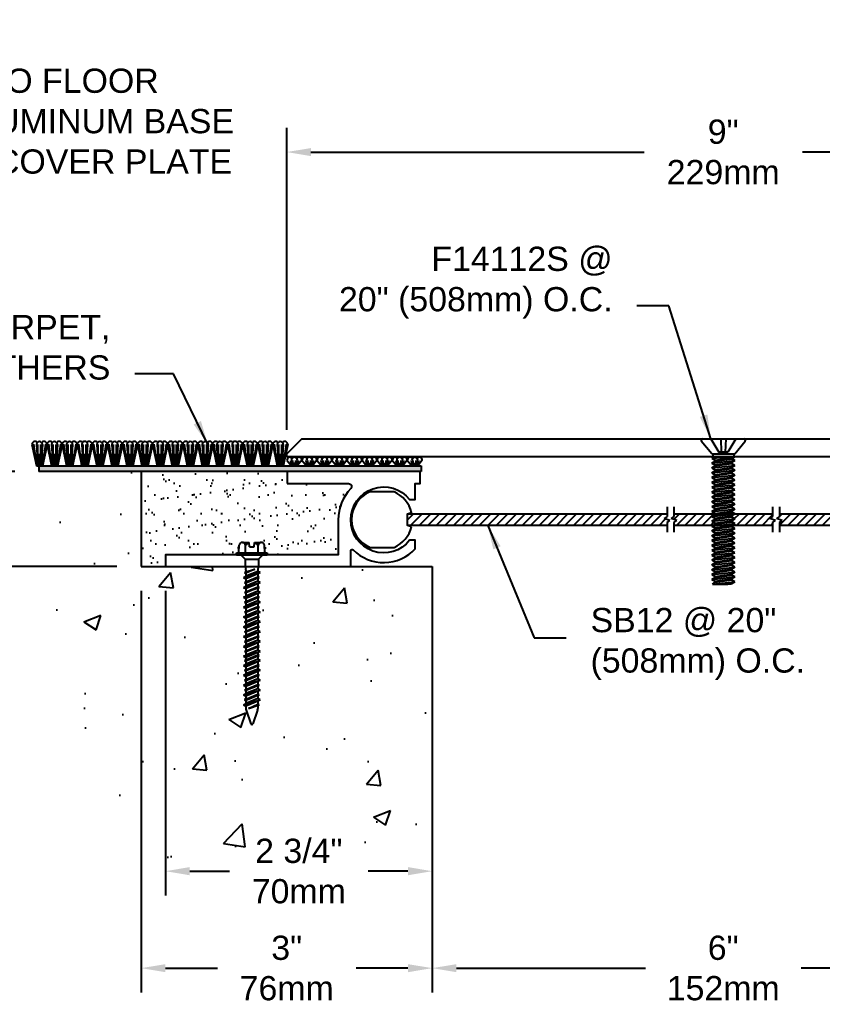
# Model space of a CAD drawing. Header units: inches. Extents: x -0.3 to 46.9, y 2.4 to 12.5.
# Drawn here: x 3.98 to 12.26, y 2.36 to 12.52 of the extents above; entities that cross this region are included whole.
import ezdxf

# ---------------------------------------------------------------- set-up
doc = ezdxf.new("R2010")
doc.units = ezdxf.units.IN
doc.header["$MEASUREMENT"] = 0
for name, color, linetype in [('Anchors', 4, 'Continuous'), ('Conditions', 1, 'Continuous'), ('Dimensions', 3, 'Continuous'), ('Metals', 7, 'Continuous'), ('Text', 2, 'Continuous')]:
    doc.layers.add(name, color=color, linetype=linetype)
doc.styles.add('Arial', font='arial.ttf')
doc.styles.get("Standard").update_dxf_attribs({"font": 'arial.ttf'})
doc.dimstyles.new('Arial', dxfattribs={"dimtxt": 0.25, "dimasz": 0.25, "dimexe": 0.25, "dimexo": 0.25, "dimgap": 0.25, "dimtad": 0, "dimtih": 1, "dimtoh": 1, "dimdec": 4, "dimzin": 0, "dimdsep": 46, "dimlunit": 4, "dimtxsty": 'Arial', "dimcen": 0.09, "dimadec": 0, "dimazin": 0, "dimtfac": 1, "dimtdec": 4, "dimtofl": 0, "dimtmove": 0, "dimatfit": 3, "dimfxl": 0, "dimfrac": 2, "dimtolj": 1, "dimtzin": 0, "dimarcsym": 0})

# ---------------------------------------------------------------- blocks, each defined once
blk = doc.blocks.new('*D5')
at = {"layer": 'Defpoints', "color": 0}
for p in [(8.235, 3.866), (14.235, 3.866), (14.235, 2.738)]:
    blk.add_point(p, dxfattribs=at)
at = {"layer": 'Dimensions', "color": 0, "lineweight": -2}
for p, q in [((8.235, 3.616), (8.235, 2.488)), ((14.235, 3.616), (14.235, 2.488)), ((8.485, 2.738), (10.433, 2.738)), ((13.985, 2.738), (12.037, 2.738))]:
    blk.add_line(p, q, dxfattribs=at)
at = {"layer": 'Dimensions', "color": 0}
for points in [[(8.485, 2.779), (8.485, 2.696), (8.235, 2.738)], [(13.985, 2.779), (13.985, 2.696), (14.235, 2.738)]]:
    blk.add_solid(points, dxfattribs=at)
at = {"layer": 'Dimensions', "color": 0, "insert": (11.235, 2.738), "char_height": 0.25, "attachment_point": 5, "style": 'Arial'}
blk.add_mtext('\\A1;6"\\P152mm', dxfattribs=at)
blk = doc.blocks.new('Bc55')
blk.add_lwpolyline([(1.38, 0.855), (2.013, 0.855, -0.659567), (2.035, 0.804, 0.192706), (1.905, 0.48), (1.905, 0.12), (0.125, 0.12), (0.125, 0), (2.035, 0), (2.035, 0.162, -0.671875), (2.061, 0.172, 0.430668), (2.7, 0.183), (2.7, 0.27), (2.642, 0.27, -2.892356), (2.642, 0.69), (2.7, 0.69), (2.7, 0.855), (2.75, 0.855), (2.75, 0.98), (1.38, 0.98)], format="xyb", close=True)
blk = doc.blocks.new('*D6')
at = {"layer": 'Defpoints', "color": 0}
for p in [(4.181, 7.861), (3.571, 6.881), (5.235, 6.881)]:
    blk.add_point(p, dxfattribs=at)
at = {"layer": 'Dimensions', "color": 0, "lineweight": -2}
for p, q in [((3.571, 8.111), (3.571, 8.361)), ((3.931, 7.861), (3.321, 7.861)), ((4.985, 6.881), (3.321, 6.881)), ((3.571, 6.631), (3.571, 6.381)), ((3.571, 6.381), (3.321, 6.381))]:
    blk.add_line(p, q, dxfattribs=at)
at = {"layer": 'Dimensions', "color": 0}
for points in [[(3.529, 8.111), (3.612, 8.111), (3.571, 7.861)], [(3.529, 6.631), (3.612, 6.631), (3.571, 6.881)]]:
    blk.add_solid(points, dxfattribs=at)
at = {"layer": 'Dimensions', "color": 0, "insert": (2.602, 6.381), "char_height": 0.25, "attachment_point": 5, "style": 'Arial'}
blk.add_mtext('\\A1;1"\\P25mm', dxfattribs=at)
blk = doc.blocks.new('*D7')
at = {"layer": 'Defpoints', "color": 0}
for p in [(5.485, 6.881), (8.235, 5.374), (5.485, 3.738)]:
    blk.add_point(p, dxfattribs=at)
at = {"layer": 'Dimensions', "color": 0, "lineweight": -2}
for p, q in [((5.485, 6.631), (5.485, 3.488)), ((8.235, 5.124), (8.235, 3.488)), ((5.735, 3.738), (6.145, 3.738)), ((7.985, 3.738), (7.576, 3.738))]:
    blk.add_line(p, q, dxfattribs=at)
at = {"layer": 'Dimensions', "color": 0}
for points in [[(5.735, 3.78), (5.735, 3.696), (5.485, 3.738)], [(7.985, 3.78), (7.985, 3.696), (8.235, 3.738)]]:
    blk.add_solid(points, dxfattribs=at)
at = {"layer": 'Dimensions', "color": 0, "insert": (6.86, 3.738), "char_height": 0.25, "attachment_point": 5, "style": 'Arial'}
blk.add_mtext('\\A1;2 3/4"\\P70mm', dxfattribs=at)
blk = doc.blocks.new('*D8')
at = {"layer": 'Defpoints', "color": 0}
for p in [(5.235, 6.881), (8.235, 3.866), (5.235, 2.738)]:
    blk.add_point(p, dxfattribs=at)
at = {"layer": 'Dimensions', "color": 0, "lineweight": -2}
for p, q in [((5.235, 6.631), (5.235, 2.488)), ((8.235, 3.616), (8.235, 2.488)), ((5.485, 2.738), (6.02, 2.738)), ((7.985, 2.738), (7.451, 2.738))]:
    blk.add_line(p, q, dxfattribs=at)
at = {"layer": 'Dimensions', "color": 0}
for points in [[(5.485, 2.779), (5.485, 2.696), (5.235, 2.738)], [(7.985, 2.779), (7.985, 2.696), (8.235, 2.738)]]:
    blk.add_solid(points, dxfattribs=at)
at = {"layer": 'Dimensions', "color": 0, "insert": (6.735, 2.738), "char_height": 0.25, "attachment_point": 5, "style": 'Arial'}
blk.add_mtext('\\A1;3"\\P76mm', dxfattribs=at)
blk = doc.blocks.new('TH316134')
for p, q in [((-0.097, 0.128), (-0.027, 0.128)), ((-0.023, 0.082), (-0.027, 0.128)), ((0.023, 0.082), (0.027, 0.128)), ((0.027, 0.128), (0.097, 0.128)), ((-0.157, 0), (-0.157, 0.019)), ((-0.157, 0.019), (0.157, 0.019)), ((-0.157, 0), (0.157, 0)), ((-0.135, 0.029), (-0.129, 0.1)), ((-0.115, 0), (-0.07, -0.045)), ((-0.065, 0.019), (-0.065, 0.1)), ((-0.023, 0.082), (0.023, 0.082)), ((0.064, 0.019), (0.064, 0.1)), ((0.115, 0), (0.07, -0.045)), ((0.135, 0.029), (0.129, 0.1)), ((0.157, 0.019), (0.157, 0)), ((-0.07, -0.045), (-0.07, -0.112)), ((-0.07, -0.045), (0.07, -0.045)), ((0.07, -0.045), (0.07, -0.112)), ((-0.086, -0.234), (0.086, -0.184)), ((-0.074, -0.184), (0.032, -0.147)), ((-0.074, -0.184), (-0.062, -0.177)), ((-0.074, -0.184), (-0.062, -0.19)), ((-0.069, -0.122), (-0.063, -0.148)), ((-0.062, -0.177), (0.032, -0.147)), ((0.032, -0.147), (-0.062, -0.19)), ((-0.062, -0.157), (-0.062, -0.177)), ((0.062, -0.171), (-0.062, -0.221)), ((-0.062, -0.19), (-0.062, -0.221)), ((0.062, -0.197), (-0.062, -0.247)), ((0.062, -0.157), (0.062, -0.171)), ((0.086, -0.184), (0.062, -0.171)), ((0.086, -0.184), (0.062, -0.197)), ((0.062, -0.197), (0.062, -0.228)), ((0.069, -0.122), (0.063, -0.148)), ((-0.086, -0.234), (-0.062, -0.221)), ((-0.086, -0.234), (-0.062, -0.247)), ((-0.086, -0.336), (0.086, -0.285)), ((-0.074, -0.285), (0.074, -0.234)), ((-0.074, -0.285), (-0.062, -0.279)), ((-0.074, -0.285), (-0.062, -0.291)), ((-0.062, -0.279), (0.062, -0.228)), ((0.062, -0.241), (-0.062, -0.291)), ((-0.062, -0.247), (-0.062, -0.279)), ((0.062, -0.272), (-0.062, -0.323)), ((-0.062, -0.291), (-0.062, -0.323)), ((0.062, -0.298), (-0.062, -0.349)), ((0.074, -0.234), (0.062, -0.228)), ((0.074, -0.234), (0.062, -0.241)), ((0.062, -0.241), (0.062, -0.272)), ((0.086, -0.285), (0.062, -0.272)), ((0.086, -0.285), (0.062, -0.298)), ((0.062, -0.298), (0.062, -0.33)), ((-0.086, -0.336), (-0.062, -0.323)), ((-0.086, -0.336), (-0.062, -0.349)), ((-0.086, -0.437), (0.086, -0.387)), ((-0.074, -0.387), (0.074, -0.336)), ((-0.074, -0.387), (-0.062, -0.381)), ((-0.074, -0.387), (-0.062, -0.393)), ((-0.062, -0.381), (0.062, -0.33)), ((0.062, -0.342), (-0.062, -0.393)), ((-0.062, -0.349), (-0.062, -0.381)), ((0.062, -0.374), (-0.062, -0.425)), ((-0.062, -0.393), (-0.062, -0.425)), ((0.062, -0.4), (-0.062, -0.45)), ((0.074, -0.336), (0.062, -0.33)), ((0.074, -0.336), (0.062, -0.342)), ((0.062, -0.342), (0.062, -0.374)), ((0.086, -0.387), (0.062, -0.374)), ((0.086, -0.387), (0.062, -0.4)), ((0.062, -0.4), (0.062, -0.431)), ((-0.086, -0.437), (-0.062, -0.425)), ((-0.086, -0.437), (-0.062, -0.45)), ((-0.086, -0.539), (0.086, -0.488)), ((-0.074, -0.488), (0.074, -0.437)), ((-0.074, -0.488), (-0.062, -0.482)), ((-0.074, -0.488), (-0.062, -0.494)), ((-0.062, -0.482), (0.062, -0.431)), ((0.062, -0.444), (-0.062, -0.494)), ((-0.062, -0.45), (-0.062, -0.482)), ((0.062, -0.475), (-0.062, -0.526)), ((-0.062, -0.494), (-0.062, -0.526)), ((0.062, -0.501), (-0.062, -0.552)), ((0.074, -0.437), (0.062, -0.431)), ((0.074, -0.437), (0.062, -0.444)), ((0.062, -0.444), (0.062, -0.475)), ((0.086, -0.488), (0.062, -0.475)), ((0.086, -0.488), (0.062, -0.501)), ((0.062, -0.501), (0.062, -0.533)), ((-0.086, -0.539), (-0.062, -0.526)), ((-0.086, -0.539), (-0.062, -0.552)), ((-0.086, -0.641), (0.086, -0.59)), ((-0.074, -0.59), (0.074, -0.539)), ((-0.074, -0.59), (-0.062, -0.584)), ((-0.074, -0.59), (-0.062, -0.596)), ((-0.062, -0.584), (0.062, -0.533)), ((0.062, -0.545), (-0.062, -0.596)), ((-0.062, -0.552), (-0.062, -0.584)), ((0.062, -0.577), (-0.062, -0.628)), ((-0.062, -0.596), (-0.062, -0.628)), ((0.062, -0.603), (-0.062, -0.654)), ((0.074, -0.539), (0.062, -0.533)), ((0.074, -0.539), (0.062, -0.545)), ((0.062, -0.545), (0.062, -0.577)), ((0.086, -0.59), (0.062, -0.577)), ((0.086, -0.59), (0.062, -0.603)), ((0.062, -0.603), (0.062, -0.634)), ((-0.086, -0.641), (-0.062, -0.628)), ((-0.086, -0.641), (-0.062, -0.654)), ((-0.086, -0.742), (0.086, -0.691)), ((-0.074, -0.691), (0.074, -0.641)), ((-0.074, -0.691), (-0.062, -0.685)), ((-0.074, -0.691), (-0.062, -0.698)), ((-0.062, -0.685), (0.062, -0.634)), ((0.062, -0.647), (-0.062, -0.698)), ((-0.062, -0.654), (-0.062, -0.685)), ((0.062, -0.678), (-0.062, -0.729)), ((-0.062, -0.698), (-0.062, -0.729)), ((0.062, -0.704), (-0.062, -0.755)), ((0.074, -0.641), (0.062, -0.634)), ((0.074, -0.641), (0.062, -0.647)), ((0.062, -0.647), (0.062, -0.678)), ((0.086, -0.691), (0.062, -0.678)), ((0.086, -0.691), (0.062, -0.704)), ((0.062, -0.704), (0.062, -0.736)), ((-0.086, -0.742), (-0.062, -0.729)), ((-0.086, -0.742), (-0.062, -0.755)), ((-0.086, -0.844), (0.086, -0.793)), ((-0.074, -0.793), (0.074, -0.742)), ((-0.074, -0.793), (-0.062, -0.787)), ((-0.074, -0.793), (-0.062, -0.799)), ((-0.062, -0.787), (0.062, -0.736)), ((0.062, -0.748), (-0.062, -0.799)), ((-0.062, -0.755), (-0.062, -0.787)), ((0.062, -0.78), (-0.062, -0.831)), ((-0.062, -0.799), (-0.062, -0.831)), ((0.062, -0.806), (-0.062, -0.857)), ((0.074, -0.742), (0.062, -0.736)), ((0.074, -0.742), (0.062, -0.748)), ((0.062, -0.748), (0.062, -0.78)), ((0.086, -0.793), (0.062, -0.78)), ((0.086, -0.793), (0.062, -0.806)), ((0.062, -0.806), (0.062, -0.838)), ((-0.086, -0.844), (-0.062, -0.831)), ((-0.086, -0.844), (-0.062, -0.857)), ((-0.086, -0.945), (0.086, -0.895)), ((-0.074, -0.895), (0.074, -0.844)), ((-0.074, -0.895), (-0.062, -0.888)), ((-0.074, -0.895), (-0.062, -0.901)), ((-0.062, -0.888), (0.062, -0.838)), ((0.062, -0.85), (-0.062, -0.901)), ((-0.062, -0.857), (-0.062, -0.888)), ((0.062, -0.882), (-0.062, -0.932)), ((-0.062, -0.901), (-0.062, -0.932)), ((0.062, -0.907), (-0.062, -0.958)), ((0.074, -0.844), (0.062, -0.838)), ((0.074, -0.844), (0.062, -0.85)), ((0.062, -0.85), (0.062, -0.882)), ((0.086, -0.895), (0.062, -0.882)), ((0.086, -0.895), (0.062, -0.907)), ((0.062, -0.907), (0.062, -0.939)), ((-0.086, -0.945), (-0.062, -0.932)), ((-0.086, -0.945), (-0.062, -0.958)), ((-0.086, -1.047), (0.086, -0.996)), ((-0.074, -0.996), (0.074, -0.945)), ((-0.074, -0.996), (-0.062, -0.99)), ((-0.074, -0.996), (-0.062, -1.002)), ((-0.062, -0.99), (0.062, -0.939)), ((0.062, -0.951), (-0.062, -1.002)), ((-0.062, -0.958), (-0.062, -0.99)), ((0.062, -0.983), (-0.062, -1.034)), ((-0.062, -1.002), (-0.062, -1.034)), ((0.062, -1.009), (-0.062, -1.06)), ((0.074, -0.945), (0.062, -0.939)), ((0.074, -0.945), (0.062, -0.951)), ((0.062, -0.951), (0.062, -0.983)), ((0.086, -0.996), (0.062, -0.983)), ((0.086, -0.996), (0.062, -1.009)), ((0.062, -1.001), (0.062, -1.033)), ((-0.086, -1.047), (-0.062, -1.034)), ((-0.086, -1.047), (-0.062, -1.06)), ((-0.086, -1.141), (0.086, -1.09)), ((-0.074, -1.09), (0.074, -1.039)), ((-0.074, -1.09), (-0.062, -1.084)), ((-0.074, -1.09), (-0.062, -1.096)), ((-0.062, -1.084), (0.062, -1.033)), ((0.062, -1.045), (-0.062, -1.096)), ((-0.062, -1.052), (-0.062, -1.084)), ((0.062, -1.077), (-0.062, -1.128)), ((-0.062, -1.096), (-0.062, -1.128)), ((0.062, -1.103), (-0.062, -1.154)), ((0.074, -1.039), (0.062, -1.033)), ((0.074, -1.039), (0.062, -1.045)), ((0.062, -1.045), (0.062, -1.077)), ((0.086, -1.09), (0.062, -1.077)), ((0.086, -1.09), (0.062, -1.103)), ((0.062, -1.103), (0.062, -1.134)), ((-0.086, -1.141), (-0.062, -1.128)), ((-0.086, -1.141), (-0.062, -1.154)), ((-0.086, -1.242), (0.086, -1.191)), ((-0.074, -1.191), (0.074, -1.141)), ((-0.074, -1.191), (-0.062, -1.185)), ((-0.074, -1.191), (-0.062, -1.198)), ((-0.062, -1.185), (0.062, -1.134)), ((0.062, -1.147), (-0.062, -1.198)), ((-0.062, -1.154), (-0.062, -1.185)), ((0.062, -1.178), (-0.062, -1.229)), ((-0.062, -1.198), (-0.062, -1.229)), ((0.062, -1.204), (-0.062, -1.255)), ((0.074, -1.141), (0.062, -1.134)), ((0.074, -1.141), (0.062, -1.147)), ((0.062, -1.147), (0.062, -1.178)), ((0.086, -1.191), (0.062, -1.178)), ((0.086, -1.191), (0.062, -1.204)), ((0.062, -1.204), (0.062, -1.236)), ((-0.086, -1.242), (-0.062, -1.229)), ((-0.086, -1.242), (-0.062, -1.255)), ((-0.086, -1.344), (0.086, -1.293)), ((-0.074, -1.293), (0.074, -1.242)), ((-0.074, -1.293), (-0.062, -1.287)), ((-0.074, -1.293), (-0.062, -1.299)), ((-0.062, -1.287), (0.062, -1.236)), ((0.062, -1.248), (-0.062, -1.299)), ((-0.062, -1.255), (-0.062, -1.287)), ((0.062, -1.28), (-0.062, -1.331)), ((-0.062, -1.299), (-0.062, -1.331)), ((0.062, -1.306), (-0.062, -1.357)), ((0.074, -1.242), (0.062, -1.236)), ((0.074, -1.242), (0.062, -1.248)), ((0.062, -1.248), (0.062, -1.28)), ((0.086, -1.293), (0.062, -1.28)), ((0.086, -1.293), (0.062, -1.306)), ((0.062, -1.306), (0.062, -1.338)), ((-0.086, -1.344), (-0.062, -1.331)), ((-0.086, -1.344), (-0.062, -1.357)), ((-0.086, -1.445), (0.086, -1.395)), ((-0.074, -1.395), (0.074, -1.344)), ((-0.074, -1.395), (-0.062, -1.388)), ((-0.074, -1.395), (-0.062, -1.401)), ((-0.062, -1.388), (0.062, -1.338)), ((0.062, -1.35), (-0.062, -1.401)), ((-0.062, -1.357), (-0.062, -1.388)), ((0.062, -1.382), (-0.062, -1.432)), ((-0.062, -1.401), (-0.062, -1.432)), ((0.062, -1.407), (-0.062, -1.458)), ((0.074, -1.344), (0.062, -1.338)), ((0.074, -1.344), (0.062, -1.35)), ((0.062, -1.35), (0.062, -1.382)), ((0.086, -1.395), (0.062, -1.382)), ((0.086, -1.395), (0.062, -1.407)), ((0.062, -1.407), (0.062, -1.439)), ((-0.086, -1.445), (-0.062, -1.432)), ((-0.086, -1.445), (-0.062, -1.458)), ((-0.086, -1.547), (0.086, -1.496)), ((-0.074, -1.496), (0.074, -1.445)), ((-0.074, -1.496), (-0.062, -1.49)), ((-0.074, -1.496), (-0.062, -1.502)), ((-0.062, -1.49), (0.062, -1.439)), ((0.062, -1.451), (-0.062, -1.502)), ((-0.062, -1.458), (-0.062, -1.49)), ((0.062, -1.483), (-0.062, -1.534)), ((-0.062, -1.502), (-0.062, -1.534)), ((0.062, -1.509), (-0.062, -1.56)), ((0.074, -1.445), (0.062, -1.439)), ((0.074, -1.445), (0.062, -1.451)), ((0.062, -1.451), (0.062, -1.483)), ((0.086, -1.496), (0.062, -1.483)), ((0.086, -1.496), (0.062, -1.509)), ((0.062, -1.509), (0.062, -1.541)), ((-0.086, -1.547), (-0.062, -1.534)), ((-0.086, -1.547), (-0.062, -1.56)), ((-0.062, -1.56), (-0.062, -1.586)), ((-0.06, -1.601), (-0.01, -1.744)), ((-0.034, -1.584), (0.062, -1.541)), ((-0.034, -1.584), (0.074, -1.547)), ((0.062, -1.553), (-0.034, -1.584)), ((0.06, -1.601), (0.01, -1.744)), ((0.074, -1.547), (0.062, -1.541)), ((0.074, -1.547), (0.062, -1.553)), ((0.062, -1.553), (0.062, -1.586))]:
    blk.add_line(p, q)
for centre, radius, start, end in [((-0.097, 0.095), 0.0327, 9.285, 170.715), ((0, 0.038), 0.0896, 107.4215, 136.0407), ((0, 0.038), 0.0896, 43.9593, 72.5785), ((0.097, 0.095), 0.0327, 9.285, 170.715), ((-0.146, 0.03), 0.0112, 270, 355), ((0.146, 0.03), 0.0112, 185, 270), ((-0.023, -0.112), 0.0465, 180, 191.9357), ((-0.109, -0.157), 0.0465, 0, 11.9357), ((0.109, -0.157), 0.0465, 168.0643, 180), ((0.023, -0.112), 0.0465, 348.0643, 0), ((-0.016, -1.586), 0.0465, 180, 199.3058), ((0.016, -1.586), 0.0465, 340.6942, 0), ((0, -1.739), 0.0106, 204.1001, 335.8999)]:
    blk.add_arc(centre, radius, start, end)
blk = doc.blocks.new('F14112S')
for p, q in [((-0.214, 0), (0.214, 0)), ((-0.128, 0), (-0.047, -0.137)), ((-0.025, 0), (-0.02, -0.137)), ((0.025, 0), (0.02, -0.137)), ((0.128, 0), (0.048, -0.137)), ((-0.119, -0.155), (-0.226, -0.024)), ((0.119, -0.155), (0.226, -0.024)), ((-0.119, -0.155), (0.119, -0.155)), ((-0.119, -0.2), (-0.108, -0.195)), ((-0.119, -0.2), (-0.068, -0.195)), ((-0.119, -0.2), (-0.085, -0.22)), ((-0.108, -0.155), (-0.108, -0.195)), ((0.108, -0.195), (-0.108, -0.195)), ((-0.085, -0.22), (0.085, -0.195)), ((0.048, -0.137), (-0.047, -0.137)), ((0.108, -0.195), (0.085, -0.205)), ((0.108, -0.155), (0.108, -0.195)), ((-0.119, -0.25), (0.119, -0.225)), ((-0.119, -0.25), (-0.085, -0.23)), ((-0.119, -0.25), (-0.085, -0.27)), ((-0.119, -0.3), (0.119, -0.275)), ((-0.119, -0.3), (-0.085, -0.28)), ((-0.119, -0.3), (-0.085, -0.32)), ((-0.085, -0.23), (0.085, -0.205)), ((-0.085, -0.22), (-0.085, -0.23)), ((-0.085, -0.27), (0.085, -0.245)), ((-0.085, -0.28), (0.085, -0.255)), ((-0.085, -0.27), (-0.085, -0.28)), ((-0.085, -0.32), (0.085, -0.295)), ((0.119, -0.225), (0.085, -0.205)), ((0.119, -0.225), (0.085, -0.245)), ((0.085, -0.245), (0.085, -0.255)), ((0.119, -0.275), (0.085, -0.255)), ((0.119, -0.275), (0.085, -0.295)), ((0.085, -0.295), (0.085, -0.305)), ((-0.119, -0.35), (0.119, -0.325)), ((-0.119, -0.35), (-0.085, -0.33)), ((-0.119, -0.35), (-0.085, -0.37)), ((-0.119, -0.4), (0.119, -0.375)), ((-0.119, -0.4), (-0.085, -0.38)), ((-0.119, -0.4), (-0.085, -0.42)), ((-0.085, -0.33), (0.085, -0.305)), ((-0.085, -0.32), (-0.085, -0.33)), ((-0.085, -0.37), (0.085, -0.345)), ((-0.085, -0.38), (0.085, -0.355)), ((-0.085, -0.37), (-0.085, -0.38)), ((-0.085, -0.42), (0.085, -0.395)), ((-0.085, -0.43), (0.085, -0.405)), ((0.119, -0.325), (0.085, -0.305)), ((0.119, -0.325), (0.085, -0.345)), ((0.085, -0.345), (0.085, -0.355)), ((0.119, -0.375), (0.085, -0.355)), ((0.119, -0.375), (0.085, -0.395)), ((0.085, -0.395), (0.085, -0.405)), ((0.119, -0.425), (0.085, -0.405)), ((-0.119, -0.45), (0.119, -0.425)), ((-0.119, -0.45), (-0.085, -0.43)), ((-0.119, -0.45), (-0.085, -0.47)), ((-0.119, -0.5), (0.119, -0.475)), ((-0.119, -0.5), (-0.085, -0.48)), ((-0.119, -0.5), (-0.085, -0.52)), ((-0.085, -0.42), (-0.085, -0.43)), ((-0.085, -0.47), (0.085, -0.445)), ((-0.085, -0.48), (0.085, -0.455)), ((-0.085, -0.47), (-0.085, -0.48)), ((-0.085, -0.52), (0.085, -0.495)), ((-0.085, -0.53), (0.085, -0.505)), ((0.119, -0.425), (0.085, -0.445)), ((0.085, -0.445), (0.085, -0.455)), ((0.119, -0.475), (0.085, -0.455)), ((0.119, -0.475), (0.085, -0.495)), ((0.085, -0.495), (0.085, -0.505)), ((0.119, -0.525), (0.085, -0.505)), ((-0.119, -0.55), (0.119, -0.525)), ((-0.119, -0.55), (-0.085, -0.53)), ((-0.119, -0.55), (-0.085, -0.57)), ((-0.119, -0.6), (0.119, -0.575)), ((-0.119, -0.6), (-0.085, -0.58)), ((-0.119, -0.6), (-0.085, -0.62)), ((-0.085, -0.52), (-0.085, -0.53)), ((-0.085, -0.57), (0.085, -0.545)), ((-0.085, -0.58), (0.085, -0.555)), ((-0.085, -0.57), (-0.085, -0.58)), ((-0.085, -0.62), (0.085, -0.595)), ((-0.085, -0.63), (0.085, -0.605)), ((0.119, -0.525), (0.085, -0.545)), ((0.085, -0.545), (0.085, -0.555)), ((0.119, -0.575), (0.085, -0.555)), ((0.119, -0.575), (0.085, -0.595)), ((0.085, -0.595), (0.085, -0.605)), ((0.119, -0.625), (0.085, -0.605)), ((-0.119, -0.65), (0.119, -0.625)), ((-0.119, -0.65), (-0.085, -0.63)), ((-0.119, -0.65), (-0.085, -0.67)), ((-0.119, -0.7), (0.119, -0.675)), ((-0.119, -0.7), (-0.085, -0.68)), ((-0.119, -0.7), (-0.085, -0.72)), ((-0.085, -0.62), (-0.085, -0.63)), ((-0.085, -0.67), (0.085, -0.645)), ((-0.085, -0.68), (0.085, -0.655)), ((-0.085, -0.67), (-0.085, -0.68)), ((-0.085, -0.72), (0.085, -0.695)), ((-0.085, -0.73), (0.085, -0.705)), ((0.119, -0.625), (0.085, -0.645)), ((0.085, -0.645), (0.085, -0.655)), ((0.119, -0.675), (0.085, -0.655)), ((0.119, -0.675), (0.085, -0.695)), ((0.085, -0.695), (0.085, -0.705)), ((0.119, -0.725), (0.085, -0.705)), ((-0.119, -0.75), (0.119, -0.725)), ((-0.119, -0.75), (-0.085, -0.73)), ((-0.119, -0.75), (-0.085, -0.77)), ((-0.119, -0.8), (0.119, -0.775)), ((-0.119, -0.8), (-0.085, -0.78)), ((-0.119, -0.8), (-0.085, -0.82)), ((-0.085, -0.72), (-0.085, -0.73)), ((-0.085, -0.77), (0.085, -0.745)), ((-0.085, -0.78), (0.085, -0.755)), ((-0.085, -0.77), (-0.085, -0.78)), ((-0.085, -0.82), (0.085, -0.795)), ((-0.085, -0.83), (0.085, -0.805)), ((0.119, -0.725), (0.085, -0.745)), ((0.085, -0.745), (0.085, -0.755)), ((0.119, -0.775), (0.085, -0.755)), ((0.119, -0.775), (0.085, -0.795)), ((0.085, -0.795), (0.085, -0.805)), ((0.119, -0.825), (0.085, -0.805)), ((-0.119, -0.85), (0.119, -0.825)), ((-0.119, -0.85), (-0.085, -0.83)), ((-0.119, -0.85), (-0.085, -0.87)), ((-0.119, -0.9), (0.119, -0.875)), ((-0.119, -0.9), (-0.085, -0.88)), ((-0.119, -0.9), (-0.085, -0.92)), ((-0.085, -0.82), (-0.085, -0.83)), ((-0.085, -0.87), (0.085, -0.845)), ((-0.085, -0.88), (0.085, -0.855)), ((-0.085, -0.87), (-0.085, -0.88)), ((-0.085, -0.92), (0.085, -0.895)), ((-0.085, -0.93), (0.085, -0.905)), ((0.119, -0.825), (0.085, -0.845)), ((0.085, -0.845), (0.085, -0.855)), ((0.119, -0.875), (0.085, -0.855)), ((0.119, -0.875), (0.085, -0.895)), ((0.085, -0.895), (0.085, -0.905)), ((0.119, -0.925), (0.085, -0.905)), ((-0.119, -0.95), (0.119, -0.925)), ((-0.119, -0.95), (-0.085, -0.93)), ((-0.119, -0.95), (-0.085, -0.97)), ((-0.119, -1), (0.119, -0.975)), ((-0.119, -1), (-0.085, -0.98)), ((-0.119, -1), (-0.085, -1.02)), ((-0.085, -0.92), (-0.085, -0.93)), ((-0.085, -0.97), (0.085, -0.945)), ((-0.085, -0.98), (0.085, -0.955)), ((-0.085, -0.97), (-0.085, -0.98)), ((-0.085, -1.02), (0.085, -0.995)), ((-0.085, -1.03), (0.085, -1.005)), ((0.119, -0.925), (0.085, -0.945)), ((0.085, -0.945), (0.085, -0.955)), ((0.119, -0.975), (0.085, -0.955)), ((0.119, -0.975), (0.085, -0.995)), ((0.085, -0.995), (0.085, -1.005)), ((0.119, -1.025), (0.085, -1.005)), ((-0.119, -1.05), (0.119, -1.025)), ((-0.119, -1.05), (-0.085, -1.03)), ((-0.119, -1.05), (-0.085, -1.07)), ((-0.119, -1.1), (0.119, -1.075)), ((-0.119, -1.1), (-0.085, -1.08)), ((-0.119, -1.1), (-0.085, -1.12)), ((-0.085, -1.02), (-0.085, -1.03)), ((-0.085, -1.07), (0.085, -1.045)), ((-0.085, -1.08), (0.085, -1.055)), ((-0.085, -1.07), (-0.085, -1.08)), ((-0.085, -1.12), (0.085, -1.095)), ((-0.085, -1.13), (0.085, -1.105)), ((0.119, -1.025), (0.085, -1.045)), ((0.085, -1.045), (0.085, -1.055)), ((0.119, -1.075), (0.085, -1.055)), ((0.119, -1.075), (0.085, -1.095)), ((0.085, -1.095), (0.085, -1.105)), ((0.119, -1.125), (0.085, -1.105)), ((-0.119, -1.15), (0.119, -1.125)), ((-0.119, -1.15), (-0.085, -1.13)), ((-0.119, -1.15), (-0.085, -1.17)), ((-0.119, -1.2), (0.119, -1.175)), ((-0.119, -1.2), (-0.085, -1.18)), ((-0.119, -1.2), (-0.085, -1.22)), ((-0.085, -1.12), (-0.085, -1.13)), ((-0.085, -1.17), (0.085, -1.145)), ((-0.085, -1.18), (0.085, -1.155)), ((-0.085, -1.17), (-0.085, -1.18)), ((-0.085, -1.22), (0.085, -1.195)), ((-0.085, -1.23), (0.085, -1.205)), ((0.119, -1.125), (0.085, -1.145)), ((0.085, -1.145), (0.085, -1.155)), ((0.119, -1.175), (0.085, -1.155)), ((0.119, -1.175), (0.085, -1.195)), ((0.085, -1.195), (0.085, -1.205)), ((0.119, -1.225), (0.085, -1.205)), ((-0.119, -1.25), (0.119, -1.225)), ((-0.119, -1.25), (-0.085, -1.23)), ((-0.119, -1.25), (-0.085, -1.27)), ((-0.119, -1.3), (0.119, -1.275)), ((-0.119, -1.3), (-0.085, -1.28)), ((-0.119, -1.3), (-0.085, -1.32)), ((-0.085, -1.22), (-0.085, -1.23)), ((-0.085, -1.27), (0.085, -1.245)), ((-0.085, -1.28), (0.085, -1.255)), ((-0.085, -1.27), (-0.085, -1.28)), ((-0.085, -1.32), (0.085, -1.295)), ((-0.085, -1.33), (0.085, -1.305)), ((-0.085, -1.32), (-0.085, -1.33)), ((0.119, -1.225), (0.085, -1.245)), ((0.085, -1.245), (0.085, -1.255)), ((0.119, -1.275), (0.085, -1.255)), ((0.119, -1.275), (0.085, -1.295)), ((0.085, -1.295), (0.085, -1.305)), ((0.119, -1.325), (0.085, -1.305)), ((-0.119, -1.35), (0.119, -1.325)), ((-0.119, -1.35), (-0.085, -1.33)), ((-0.119, -1.35), (-0.085, -1.37)), ((-0.119, -1.4), (0.119, -1.375)), ((-0.119, -1.4), (-0.085, -1.38)), ((-0.119, -1.4), (-0.085, -1.42)), ((-0.085, -1.37), (0.085, -1.345)), ((-0.085, -1.38), (0.085, -1.355)), ((-0.085, -1.37), (-0.085, -1.38)), ((-0.085, -1.42), (0.085, -1.395)), ((-0.085, -1.43), (0.085, -1.405)), ((-0.085, -1.42), (-0.085, -1.43)), ((0.119, -1.325), (0.085, -1.345)), ((0.085, -1.345), (0.085, -1.355)), ((0.119, -1.375), (0.085, -1.355)), ((0.119, -1.375), (0.085, -1.395)), ((0.085, -1.395), (0.085, -1.405)), ((0.119, -1.425), (0.085, -1.405)), ((-0.119, -1.45), (0.119, -1.425)), ((-0.119, -1.45), (-0.085, -1.43)), ((-0.119, -1.45), (-0.085, -1.47)), ((-0.11, -1.5), (0.119, -1.475)), ((-0.11, -1.5), (-0.085, -1.48)), ((-0.11, -1.5), (0.048, -1.5)), ((-0.085, -1.47), (0.085, -1.445)), ((-0.085, -1.48), (0.085, -1.455)), ((-0.085, -1.47), (-0.085, -1.48)), ((0.048, -1.5), (0.085, -1.495)), ((0.119, -1.425), (0.085, -1.445)), ((0.085, -1.445), (0.085, -1.455)), ((0.119, -1.475), (0.085, -1.455)), ((0.119, -1.475), (0.085, -1.495))]:
    blk.add_line(p, q)
for centre, start, end in [((-0.214, -0.015), 90, 219.032), ((0.214, -0.015), 320.968, 90)]:
    blk.add_arc(centre, 0.015, start, end)
blk = doc.blocks.new('*D9')
at = {"layer": 'Defpoints', "color": 0}
for p in [(15.735, 11.156), (6.735, 8.042), (15.735, 8.042)]:
    blk.add_point(p, dxfattribs=at)
at = {"layer": 'Dimensions', "color": 0, "lineweight": -2}
for p, q in [((6.735, 8.292), (6.735, 11.406)), ((15.735, 8.292), (15.735, 11.406)), ((6.985, 11.156), (10.42, 11.156)), ((15.485, 11.156), (12.051, 11.156))]:
    blk.add_line(p, q, dxfattribs=at)
at = {"layer": 'Dimensions', "color": 0}
for points in [[(6.985, 11.197), (6.985, 11.114), (6.735, 11.156)], [(15.485, 11.197), (15.485, 11.114), (15.735, 11.156)]]:
    blk.add_solid(points, dxfattribs=at)
at = {"layer": 'Dimensions', "color": 0, "insert": (11.235, 11.156), "char_height": 0.25, "attachment_point": 5, "style": 'Arial'}
blk.add_mtext('\\A1;9"\\P229mm', dxfattribs=at)
blk = doc.blocks.new('carpet-teeth2small')
for points in [[(-0.047, 0.057), (0, 0)], [(-0.008, 0.055), (0, 0)], [(0, 0), (0.684, 0)], [(0.011, 0.032), (0.015, 0)], [(0.016, 0), (0.016, 0.055)], [(0.031, 0), (0.031, 0.032)], [(0.062, 0.057), (0.046, 0)], [(0.046, 0), (0.046, 0.055)], [(0.051, 0.032), (0.047, 0.004)], [(0.109, 0.057), (0.062, 0)], [(0.07, 0.055), (0.062, 0)], [(0.109, 0.057), (0.156, 0)], [(0.148, 0.055), (0.155, 0)], [(0.156, 0.057), (0.171, 0)], [(0.166, 0.032), (0.171, 0)], [(0.171, 0), (0.171, 0.055)], [(0.186, 0), (0.186, 0.032)], [(0.217, 0.057), (0.202, 0)], [(0.202, 0), (0.202, 0.055)], [(0.207, 0.032), (0.202, 0)], [(0.264, 0.057), (0.217, 0)], [(0.225, 0.055), (0.218, 0)], [(0.264, 0.057), (0.311, 0)], [(0.303, 0.055), (0.311, 0)], [(0.311, 0.057), (0.327, 0)], [(0.322, 0.032), (0.326, 0)], [(0.327, 0), (0.327, 0.055)], [(0.342, 0), (0.342, 0.032)], [(0.373, 0.057), (0.357, 0)], [(0.357, 0), (0.357, 0.055)], [(0.362, 0.032), (0.358, 0.004)], [(0.42, 0.057), (0.373, 0.002)], [(0.381, 0.055), (0.373, 0.002)], [(0.42, 0.057), (0.466, 0)], [(0.458, 0.055), (0.466, 0.002)], [(0.466, 0.057), (0.482, 0)], [(0.477, 0.032), (0.482, 0)], [(0.482, 0), (0.482, 0.055)], [(0.497, 0), (0.497, 0.032)], [(0.528, 0.057), (0.512, 0)], [(0.512, 0), (0.512, 0.055)], [(0.518, 0.032), (0.513, 0)], [(0.575, 0.057), (0.528, 0)], [(0.536, 0.055), (0.529, 0.002)], [(0.575, 0.057), (0.622, 0)], [(0.614, 0.055), (0.622, 0)], [(0.622, 0.057), (0.637, 0)], [(0.632, 0.032), (0.637, 0)], [(0.637, 0), (0.637, 0.055)], [(0.653, 0), (0.653, 0.032)], [(0.684, 0.057), (0.668, 0)], [(0.668, 0), (0.668, 0.055)], [(0.673, 0.032), (0.668, 0)], [(0.73, 0.057), (0.684, 0)], [(0.692, 0.055), (0.684, 0.002)]]:
    blk.add_lwpolyline(points)
blk.add_lwpolyline([(0, 0.057), (0.016, 0)], close=True)
for centre, radius, start, end in [((-0.015, 0.057), 0.0312, 41.211, 180), ((0.031, 0.057), 0.0308, 0, 180), ((0.078, 0.057), 0.0312, 0, 138.789), ((0.14, 0.057), 0.0312, 41.211, 180), ((0.186, 0.057), 0.0307, 355.9223, 184.0777), ((0.233, 0.057), 0.0312, 0, 138.789), ((0.295, 0.057), 0.0312, 41.211, 180), ((0.342, 0.057), 0.0308, 0, 180), ((0.388, 0.057), 0.0312, 0, 138.789), ((0.451, 0.057), 0.0312, 41.211, 180), ((0.497, 0.057), 0.0308, 0, 180), ((0.544, 0.057), 0.0312, 0, 138.789), ((0.606, 0.057), 0.0312, 41.211, 180), ((0.653, 0.057), 0.0308, 0, 180), ((0.699, 0.057), 0.0312, 0, 138.789)]:
    blk.add_arc(centre, radius, start, end)
at = {"insert": (0, 0), "char_height": 0.0000478, "width": 0.00109, "attachment_point": 1}
blk.add_mtext('{\\fArial|b0|i0|c0|p34;BALCO TOOTHBRUSH}', dxfattribs=at)
blk = doc.blocks.new('carpet-teeth2')
for points in [[(1.048, 1.253), (1.095, 1.033)], [(1.064, 1.255), (1.095, 1.033)], [(1.111, 1.033), (1.111, 1.253)], [(1.141, 1.033), (1.141, 1.253)], [(1.157, 1.253), (1.141, 1.033)], [(1.189, 1.255), (1.157, 1.033)], [(1.204, 1.253), (1.157, 1.033)], [(1.204, 1.253), (1.251, 1.033)], [(1.219, 1.255), (1.25, 1.033)], [(1.251, 1.253), (1.266, 1.033)], [(1.266, 1.033), (1.266, 1.253)], [(1.297, 1.033), (1.297, 1.253)], [(1.312, 1.253), (1.297, 1.033)], [(1.344, 1.255), (1.313, 1.033)], [(1.359, 1.253), (1.313, 1.033)], [(1.359, 1.253), (1.406, 1.033)], [(1.374, 1.255), (1.406, 1.033)], [(1.406, 1.253), (1.422, 1.033)], [(1.422, 1.033), (1.422, 1.253)], [(1.468, 1.253), (1.452, 1.033)], [(1.452, 1.033), (1.452, 1.253)], [(1.5, 1.255), (1.468, 1.036)], [(1.515, 1.253), (1.468, 1.036)], [(1.515, 1.253), (1.561, 1.033)], [(1.53, 1.255), (1.561, 1.036)], [(1.562, 1.253), (1.577, 1.033)], [(1.577, 1.033), (1.577, 1.253)], [(1.623, 1.253), (1.608, 1.033)], [(1.608, 1.033), (1.608, 1.253)], [(1.67, 1.253), (1.623, 1.033)], [(1.655, 1.255), (1.624, 1.036)], [(1.67, 1.253), (1.717, 1.033)], [(1.685, 1.255), (1.717, 1.033)], [(1.717, 1.253), (1.733, 1.033)], [(1.733, 1.033), (1.733, 1.253)], [(1.779, 1.253), (1.763, 1.033)], [(1.763, 1.033), (1.763, 1.253)], [(1.81, 1.255), (1.779, 1.036)], [(1.825, 1.253), (1.779, 1.033)], [(1.093, 1.158), (1.11, 1.033)], [(1.126, 1.033), (1.126, 1.158)], [(1.16, 1.158), (1.143, 1.038)], [(1.248, 1.158), (1.266, 1.033)], [(1.282, 1.033), (1.282, 1.158)], [(1.315, 1.158), (1.297, 1.033)], [(1.403, 1.158), (1.421, 1.033)], [(1.437, 1.033), (1.437, 1.158)], [(1.471, 1.158), (1.453, 1.038)], [(1.559, 1.158), (1.577, 1.033)], [(1.592, 1.033), (1.592, 1.158)], [(1.626, 1.158), (1.608, 1.033)], [(1.714, 1.158), (1.732, 1.033)], [(1.748, 1.033), (1.748, 1.158)], [(1.781, 1.158), (1.764, 1.033)], [(1.095, 1.033), (1.779, 1.033)]]:
    blk.add_lwpolyline(points)
blk.add_lwpolyline([(1.095, 1.253), (1.111, 1.033)], close=True)
for centre, radius, start, end in [((1.08, 1.253), 0.0312, 41.211, 180), ((1.126, 1.253), 0.0308, 0, 180), ((1.173, 1.253), 0.0312, 0, 138.789), ((1.235, 1.253), 0.0312, 41.211, 180), ((1.282, 1.253), 0.0307, 355.9223, 184.0777), ((1.328, 1.253), 0.0312, 0, 138.789), ((1.391, 1.253), 0.0312, 41.211, 180), ((1.437, 1.253), 0.0308, 0, 180), ((1.483, 1.253), 0.0312, 0, 138.789), ((1.546, 1.253), 0.0312, 41.211, 180), ((1.592, 1.253), 0.0308, 0, 180), ((1.639, 1.253), 0.0312, 0, 138.789), ((1.701, 1.253), 0.0312, 41.211, 180), ((1.748, 1.253), 0.0308, 0, 180), ((1.794, 1.253), 0.0312, 0, 138.789)]:
    blk.add_arc(centre, radius, start, end)
at = {"insert": (1.095, 1.034), "char_height": 0.0000478, "width": 0.00109, "attachment_point": 1}
blk.add_mtext('{\\fArial|b0|i0|c0|p34;BALCO TOOTHBRUSH}', dxfattribs=at)
blk = doc.blocks.new('CARPET')
at = {"layer": 'Conditions'}
h = blk.add_hatch(dxfattribs=at)
h.set_pattern_fill('EXPAND', color=256, scale=0.125, style=0)
h.set_pattern_definition([(30, (-7.04618, -6.35979), (2e-11, 0.075), [0.0625, -0.0125]), (330, (-7.04618, -6.35979), (0.0649519, 0.0375), [0.0625, -0.0125]), (330, (-6.992055, -6.32854), (0.0649519, 0.0375), [0.0625, -0.0125]), (30, (-6.992055, -6.31604), (2e-11, 0.075), [0.0625, -0.0125])])
h.paths.add_polyline_path([(0, 0), (0, 0.058), (-0.685, 0.058), (-3.765, 0.058), (-3.942, 0.058), (-3.942, 0)])
for p, q in [((-3.942, 0.058), (-3.942, 0)), ((-3.765, 0.058), (0, 0.058)), ((-0.841, 0.058), (-0.778, 0.058)), ((0, 0.058), (0, 0))]:
    blk.add_line(p, q, dxfattribs=at)
for points in [[(-4.014, 0.277), (-3.968, 0.058)], [(-3.999, 0.28), (-3.968, 0.06)], [(-3.968, 0.277), (-3.952, 0.058)], [(-3.952, 0.058), (-3.952, 0.277)], [(-3.922, 0.058), (-3.922, 0.277)], [(-3.906, 0.277), (-3.922, 0.058)], [(-3.859, 0.277), (-3.906, 0.058)], [(-3.874, 0.28), (-3.905, 0.06)], [(-3.859, 0.277), (-3.812, 0.058)], [(-3.844, 0.28), (-3.812, 0.058)], [(-3.812, 0.277), (-3.797, 0.058)], [(-3.797, 0.058), (-3.797, 0.277)], [(-3.766, 0.058), (-3.766, 0.277)], [(-3.751, 0.277), (-3.766, 0.058)], [(-3.719, 0.28), (-3.75, 0.06)], [(-3.704, 0.277), (-3.75, 0.058)], [(-3.97, 0.183), (-3.953, 0.058)], [(-3.937, 0.058), (-3.937, 0.183)], [(-3.903, 0.183), (-3.921, 0.058)], [(-3.815, 0.183), (-3.797, 0.058)], [(-3.781, 0.058), (-3.781, 0.183)], [(-3.748, 0.183), (-3.766, 0.058)], [(-1.387, 0.115), (-1.34, 0.058)], [(-1.348, 0.113), (-1.34, 0.058)], [(-1.34, 0.115), (-1.324, 0.058)], [(-1.324, 0.058), (-1.324, 0.113)], [(-1.278, 0.115), (-1.294, 0.058)], [(-1.294, 0.058), (-1.294, 0.113)], [(-1.231, 0.115), (-1.277, 0.06)], [(-1.27, 0.113), (-1.277, 0.06)], [(-1.231, 0.115), (-1.184, 0.058)], [(-1.192, 0.113), (-1.185, 0.06)], [(-1.184, 0.115), (-1.169, 0.058)], [(-1.169, 0.058), (-1.169, 0.113)], [(-1.123, 0.115), (-1.138, 0.058)], [(-1.138, 0.058), (-1.138, 0.113)], [(-1.076, 0.115), (-1.122, 0.058)], [(-1.115, 0.113), (-1.122, 0.06)], [(-1.076, 0.115), (-1.029, 0.058)], [(-1.037, 0.113), (-1.029, 0.058)], [(-1.029, 0.115), (-1.013, 0.058)], [(-1.013, 0.058), (-1.013, 0.113)], [(-0.967, 0.115), (-0.983, 0.058)], [(-0.983, 0.058), (-0.983, 0.113)], [(-0.92, 0.115), (-0.967, 0.058)], [(-0.959, 0.113), (-0.967, 0.06)], [(-0.922, 0.115), (-0.875, 0.058)], [(-0.883, 0.113), (-0.876, 0.058)], [(-0.86, 0.058), (-0.86, 0.113)], [(-0.814, 0.115), (-0.829, 0.058)], [(-0.829, 0.058), (-0.829, 0.113)], [(-0.767, 0.115), (-0.813, 0.058)], [(-0.806, 0.113), (-0.813, 0.058)], [(-3.968, 0.058), (-3.75, 0.058)], [(-1.616, 0.058), (-0.932, 0.058)], [(-1.329, 0.091), (-1.325, 0.058)], [(-1.309, 0.058), (-1.309, 0.091)], [(-1.288, 0.091), (-1.292, 0.063)], [(-1.174, 0.091), (-1.169, 0.058)], [(-1.153, 0.058), (-1.153, 0.091)], [(-1.133, 0.091), (-1.138, 0.058)], [(-1.018, 0.091), (-1.014, 0.058)], [(-0.998, 0.058), (-0.998, 0.091)], [(-0.978, 0.091), (-0.982, 0.058)], [(-0.865, 0.091), (-0.86, 0.058)], [(-0.844, 0.058), (-0.844, 0.091)], [(-0.824, 0.091), (-0.828, 0.063)]]:
    blk.add_lwpolyline(points, dxfattribs=at)
blk.add_lwpolyline([(-0.875, 0.115), (-0.86, 0.058)], close=True, dxfattribs=at)
for name, p in [('carpet-teeth2', (-4.752, -0.975)), ('carpet-teeth2', (-3.975, -0.975)), ('carpet-teeth2', (-3.202, -0.975)), ('carpet-teeth2small', (-0.72, 0.058))]:
    blk.add_blockref(name, p, dxfattribs=at)
at = {"layer": 'Conditions', "char_height": 0.0000478, "width": 0.00109, "attachment_point": 1}
for insert in [(-1.616, 0.058), (-0.84, 0.058)]:
    blk.add_mtext('{\\fArial|b0|i0|c0|p34;BALCO TOOTHBRUSH}', dxfattribs=dict(at, insert=insert))
blk = doc.blocks.new('CARPET1')
at = {"layer": 'Conditions'}
blk.add_line((8.123, 7.861), (4.181, 7.861), dxfattribs=at)
for centre, radius, start, end in [((4.14, 8.139), 0.0312, 41.211, 180), ((4.186, 8.139), 0.0308, 0, 180), ((4.233, 8.139), 0.0312, 0, 138.789), ((4.295, 8.139), 0.0312, 41.211, 180), ((4.341, 8.139), 0.0308, 0, 180), ((4.388, 8.139), 0.0312, 0, 138.789)]:
    blk.add_arc(centre, radius, start, end, dxfattribs=at)
at = {"layer": 'Dimensions'}
blk.add_blockref('CARPET', (8.123, 7.861), dxfattribs=at)
blk = doc.blocks.new('CARPET2')
at = {"layer": 'Conditions'}
for centre, radius, start, end in [((-1.355, 0.115), 0.0312, 41.211, 180), ((-1.309, 0.115), 0.0308, 0, 180), ((-1.262, 0.115), 0.0312, 0, 138.789), ((-1.2, 0.115), 0.0312, 41.211, 180), ((-1.153, 0.115), 0.0308, 0, 180), ((-1.107, 0.115), 0.0312, 0, 138.789), ((-1.044, 0.115), 0.0312, 41.211, 180), ((-0.998, 0.115), 0.0308, 0, 180), ((-0.952, 0.115), 0.0312, 0, 138.789), ((-0.891, 0.115), 0.0312, 41.211, 180), ((-0.844, 0.115), 0.0308, 0, 180), ((-0.798, 0.115), 0.0312, 0, 138.789)]:
    blk.add_arc(centre, radius, start, end, dxfattribs=at)
at = {"layer": 'Dimensions'}
blk.add_blockref('CARPET1', (-8.123, -7.861), dxfattribs=at)
blk = doc.blocks.new('SB12')
h = blk.add_hatch()
h.set_pattern_fill('ANSI31', color=256, scale=0.5, style=0)
h.paths.add_polyline_path([(14.943, 7.305), (14.943, 7.425), (11.814, 7.425), (11.814, 7.395), (11.785, 7.376), (11.843, 7.354), (11.814, 7.335), (11.814, 7.305)])
h.paths.add_polyline_path([(11.744, 7.305), (11.744, 7.335), (11.773, 7.354), (11.715, 7.376), (11.744, 7.395), (11.744, 7.425), (11.357, 7.425), (11.32, 7.403), (11.32, 7.393), (11.354, 7.373), (11.32, 7.353), (11.32, 7.343), (11.354, 7.323), (11.323, 7.305)])
h.paths.add_polyline_path([(11.128, 7.305), (11.15, 7.318), (11.15, 7.328), (11.116, 7.348), (11.15, 7.368), (11.15, 7.378), (11.116, 7.398), (11.15, 7.418), (11.15, 7.425), (10.727, 7.425), (10.727, 7.395), (10.698, 7.376), (10.756, 7.354), (10.727, 7.335), (10.727, 7.305)])
h.paths.add_polyline_path([(7.98, 7.425), (7.98, 7.305), (10.657, 7.305), (10.657, 7.335), (10.686, 7.354), (10.628, 7.376), (10.657, 7.395), (10.657, 7.425)])
for p, q in [((10.657, 7.495), (10.657, 7.395)), ((10.727, 7.495), (10.727, 7.395)), ((11.744, 7.495), (11.744, 7.395)), ((11.814, 7.495), (11.814, 7.395)), ((10.657, 7.395), (10.628, 7.376)), ((10.686, 7.354), (10.628, 7.376)), ((10.657, 7.335), (10.686, 7.354)), ((10.657, 7.335), (10.657, 7.235)), ((10.727, 7.395), (10.698, 7.376)), ((10.756, 7.354), (10.698, 7.376)), ((10.727, 7.335), (10.756, 7.354)), ((10.727, 7.335), (10.727, 7.235)), ((11.744, 7.395), (11.715, 7.376)), ((11.773, 7.354), (11.715, 7.376)), ((11.744, 7.335), (11.773, 7.354)), ((11.744, 7.335), (11.744, 7.235)), ((11.814, 7.395), (11.785, 7.376)), ((11.843, 7.354), (11.785, 7.376)), ((11.814, 7.335), (11.843, 7.354)), ((11.814, 7.335), (11.814, 7.235))]:
    blk.add_line(p, q)
for points in [[(8.021, 7.29), (7.98, 7.305), (7.98, 7.425), (8.021, 7.439, 0.233897), (7.842, 7.651), (7.592, 7.651, 0.654654), (7.592, 7.078), (7.842, 7.078, 0.233897)], [(14.943, 7.305), (14.432, 7.305, 0.246328), (14.614, 7.078), (14.864, 7.078, 0.654654), (14.864, 7.651), (14.614, 7.651, 0.246328), (14.432, 7.425), (14.943, 7.425)]]:
    blk.add_lwpolyline(points, format="xyb", close=True)
for points in [[(10.657, 7.305), (7.98, 7.305), (7.98, 7.425), (10.657, 7.425)], [(10.727, 7.425), (11.744, 7.425)], [(11.814, 7.425), (14.943, 7.425), (14.943, 7.305), (11.814, 7.305)], [(11.744, 7.305), (10.727, 7.305)]]:
    blk.add_lwpolyline(points)

msp = doc.modelspace()

# ---------------------------------------------------------------- hatches: boundary and pattern name
at = {"layer": 'Conditions'}
h = msp.add_hatch(dxfattribs=at)
h.set_pattern_fill('AR-CONC', color=256, scale=0.25, style=0)
h.set_pattern_definition([(50, (1.0767, 1.5016), (1.79315, -0.15688), [0.1875, -2.0625]), (355, (1.0767, 1.5016), (-0.34688, 1.88048), [0.15, -1.65]), (100.451, (1.2261, 1.4885), (1.44627, 1.7236), [0.15935, -1.75286]), (46.184, (1.0767, 2.0016), (2.6681, -0.4138), [0.28125, -3.09375]), (96.636, (1.299, 1.967), (2.33666, 2.4353), [0.239, -2.6293]), (351.184, (1.0767, 2.0016), (2.33665, 2.4353), [0.225, -2.475]), (21, (1.3267, 1.8766), (1.49227, -1.00655), [0.1875, -2.0625]), (326, (1.3267, 1.8766), (0.6083, 1.81288), [0.15, -1.65]), (71.451, (1.451, 1.7927), (2.10056, 0.80633), [0.15935, -1.75286]), (37.5, (1.07666, 1.5016), (0.0304, 0.832235), [0, -1.63, 0, -1.675, 0, -1.65625]), (7.5, (1.0767, 1.5016), (0.65767, 0.98603), [0, -0.955, 0, -1.5925, 0, -0.63125]), (327.5, (0.51916, 1.5016), (1.334556, -0.056387), [0, -0.625, 0, -1.95, 0, -2.5875]), (317.5, (0.2692, 1.5016), (1.45797, 0.25026), [0, -0.8125, 0, -1.295, 0, -1.8375])])
h.paths.add_polyline_path([(8.23548, 6.88139), (6.44459, 6.88139), (6.43874, 6.85371, 0.05212645), (6.43773, 6.84409), (6.43773, 6.83072), (6.46173, 6.8178), (6.43773, 6.80487), (6.43773, 6.77318), (6.44918, 6.76701), (6.43773, 6.76085), (6.43773, 6.72916), (6.46173, 6.71623), (6.43773, 6.70331), (6.43773, 6.67162), (6.44918, 6.66545), (6.43773, 6.65929), (6.43773, 6.6276), (6.46173, 6.61467), (6.43773, 6.60175), (6.43773, 6.57005), (6.44918, 6.56389), (6.43773, 6.55773), (6.43773, 6.52603), (6.46173, 6.51311), (6.43773, 6.50018), (6.43773, 6.46849), (6.44918, 6.46233), (6.43773, 6.45616), (6.43773, 6.42447), (6.46173, 6.41155), (6.43773, 6.39862), (6.43773, 6.36693), (6.44918, 6.36076), (6.43773, 6.3546), (6.43773, 6.32291), (6.46173, 6.30998), (6.43773, 6.29706), (6.43773, 6.26537), (6.44918, 6.2592), (6.43773, 6.25304), (6.43773, 6.22135), (6.46173, 6.20842), (6.43773, 6.1955), (6.43773, 6.1638), (6.44918, 6.15764), (6.43773, 6.15148), (6.43773, 6.11978), (6.46173, 6.10686), (6.43773, 6.09393), (6.43773, 6.06224), (6.44918, 6.05608), (6.43773, 6.04991), (6.43773, 6.01822), (6.46173, 6.0053), (6.43773, 5.99237), (6.43773, 5.96849), (6.44918, 5.96233), (6.43773, 5.95616), (6.43773, 5.92447), (6.46173, 5.91155), (6.43773, 5.89862), (6.43773, 5.86693), (6.44918, 5.86076), (6.43773, 5.8546), (6.43773, 5.82291), (6.46173, 5.80998), (6.43773, 5.79706), (6.43773, 5.76537), (6.44918, 5.7592), (6.43773, 5.75304), (6.43773, 5.72135), (6.46173, 5.70842), (6.43773, 5.6955), (6.43773, 5.6638), (6.44918, 5.65764), (6.43773, 5.65148), (6.43773, 5.61978), (6.46173, 5.60686), (6.43773, 5.59393), (6.43773, 5.56224), (6.44918, 5.55608), (6.43773, 5.54991), (6.43773, 5.51822), (6.46173, 5.5053), (6.43773, 5.49237), (6.43773, 5.46068), (6.44918, 5.45451), (6.43773, 5.44835), (6.43773, 5.41573, -0.08443704), (6.43512, 5.40036), (6.3857, 5.2593, -0.77412328), (6.36526, 5.2593), (6.31585, 5.40036, -0.08443704), (6.31323, 5.41573), (6.31323, 5.44159), (6.28923, 5.45451), (6.31323, 5.46744), (6.31323, 5.49913), (6.30179, 5.5053), (6.31323, 5.51146), (6.31323, 5.54315), (6.28923, 5.55608), (6.31323, 5.569), (6.31323, 5.6007), (6.30179, 5.60686), (6.31323, 5.61302), (6.31323, 5.64472), (6.28923, 5.65764), (6.31323, 5.67056), (6.31323, 5.70226), (6.30179, 5.70842), (6.31323, 5.71458), (6.31323, 5.74628), (6.28923, 5.7592), (6.31323, 5.77213), (6.31323, 5.80382), (6.30179, 5.80998), (6.31323, 5.81615), (6.31323, 5.84784), (6.28923, 5.86076), (6.31323, 5.87369), (6.31323, 5.90538), (6.30179, 5.91155), (6.31323, 5.91771), (6.31323, 5.94159), (6.28923, 5.95451), (6.31323, 5.96744), (6.31323, 5.99913), (6.30179, 6.0053), (6.31323, 6.01146), (6.31323, 6.04315), (6.28923, 6.05608), (6.31323, 6.069), (6.31323, 6.1007), (6.30179, 6.10686), (6.31323, 6.11302), (6.31323, 6.14472), (6.28923, 6.15764), (6.31323, 6.17056), (6.31323, 6.20226), (6.30179, 6.20842), (6.31323, 6.21458), (6.31323, 6.24628), (6.28923, 6.2592), (6.31323, 6.27213), (6.31323, 6.30382), (6.30179, 6.30998), (6.31323, 6.31615), (6.31323, 6.34784), (6.28923, 6.36076), (6.31323, 6.37369), (6.31323, 6.40538), (6.30179, 6.41155), (6.31323, 6.41771), (6.31323, 6.4494), (6.28923, 6.46233), (6.31323, 6.47525), (6.31323, 6.50695), (6.30179, 6.51311), (6.31323, 6.51927), (6.31323, 6.55097), (6.28923, 6.56389), (6.31323, 6.57681), (6.31323, 6.60851), (6.30179, 6.61467), (6.31323, 6.62083), (6.31323, 6.65253), (6.28923, 6.66545), (6.31323, 6.67838), (6.31323, 6.71007), (6.30179, 6.71623), (6.31323, 6.7224), (6.31323, 6.75409), (6.28923, 6.76701), (6.31323, 6.77994), (6.31323, 6.81163), (6.30179, 6.8178), (6.31323, 6.82396), (6.31323, 6.84409, 0.05212645), (6.31223, 6.85371), (6.30637, 6.88139), (5.48548, 6.88139), (5.23548, 6.88139), (5.23548, 7.86139), (4.35743, 7.86139), (4.35743, 3.86635), (8.23548, 3.86635)])
h.paths.add_polyline_path([(6.56626, 6.52036), (7.70908, 6.52036), (7.70908, 6.08326), (6.56626, 6.08326)], flags=24)
h = msp.add_hatch(dxfattribs=at)
h.set_pattern_fill('AR-SAND', color=256, scale=0.125, style=0)
h.set_pattern_definition([(37.5, (1.07666, 1.5016), (-0.007874, 0.240853), [0, -0.19, 0, -0.2125, 0, -0.203125]), (7.5, (1.07666, 1.5016), (0.221222, 0.352768), [0, -0.1025, 0, -0.17125, 0, -0.065625]), (327.5, (0.9229, 1.5016), (0.3892677, 0.0007074), [0, -0.0625, 0, -0.225, 0, -0.29375]), (317.5, (0.9229, 1.5016), (0.375766, 0.10971), [0, -0.03125, 0, -0.1475, 0, -0.16875])])
h.paths.add_polyline_path([(5.23548, 7.86139), (5.23548, 6.88139), (5.48548, 6.88139), (5.48548, 7.00139), (6.21873, 7.00139), (6.21873, 7.02692, 0.7784635), (6.24026, 7.03041), (6.24605, 7.09662, -0.41056306), (6.27873, 7.12889), (6.34829, 7.12889), (6.35223, 7.08389), (6.39873, 7.08389), (6.40267, 7.12889), (6.47223, 7.12889, -0.41056306), (6.50491, 7.09662), (6.5107, 7.03041, 0.7784635), (6.53223, 7.02692), (6.53223, 7.00139), (7.26548, 7.00139), (7.26548, 7.36139, -0.1927059), (7.39529, 7.68569, 0.65956702), (7.37358, 7.73639), (6.74048, 7.73639), (6.74048, 7.86139)])

# ---------------------------------------------------------------- linework, layer by layer
for p, q in [((5.23548, 7.86139), (5.23548, 6.88139)), ((5.23548, 6.88139), (8.23548, 6.88139)), ((8.23548, 6.88139), (8.23548, 3.86635))]:
    msp.add_line(p, q, dxfattribs=at)
at = {"layer": 'Metals'}
msp.add_lwpolyline([(6.73548, 8.04184), (6.89173, 8.19809), (15.57923, 8.19809), (15.73548, 8.04184), (15.73548, 8.01059), (6.73548, 8.01059)], close=True, dxfattribs=at)

# ---------------------------------------------------------------- block references
at = {"layer": 'Anchors'}
for name, p in [('F14112S', (11.23548, 8.19809)), ('SB12', (0, 0)), ('TH316134', (6.37548, 7.00139))]:
    msp.add_blockref(name, p, dxfattribs=at)
at = {"layer": 'Dimensions'}
msp.add_blockref('CARPET2', (8.12284, 7.86139), dxfattribs=at)
at = {"layer": 'Metals'}
msp.add_blockref('Bc55', (5.36048, 6.88139), dxfattribs=at)

# ---------------------------------------------------------------- texts
at = {"layer": 'Text', "insert": (-0.34692, 12.51675), "char_height": 0.3, "width": 6.8125, "attachment_point": 1}
msp.add_mtext('{\\LRDA-6\\P\\H0.8333x;\\lALL ALUMINUM FLOOR TO FLOOR SYSTEM MILL FINISH ALUMINUM BASE \\PMILL FINISH ALUMINUM COVER PLATE \\P50% MOVEMENT}', dxfattribs=at)
at = {"layer": 'Text', "char_height": 0.25}
for s, insert, attachment_point in [('F14112S @\\P20" (508mm) O.C.', (10.09493, 9.43791), 9), ('CARPET,\\PBY OTHERS', (4.91759, 8.80534), 9), ('SB12 @ 20"\\P(508mm) O.C.', (9.86726, 6.0822), 4)]:
    msp.add_mtext(s, dxfattribs=dict(at, insert=insert, attachment_point=attachment_point))

# ---------------------------------------------------------------- dimensions: what is measured, and where the dimension line sits
at = {"layer": 'Dimensions'}
for base, p1, p2, text, picture, middle in [((15.73548, 11.15576), (6.73548, 8.04184), (15.73548, 8.04184), '<>\\P229mm', '*D9', (11.23548, 11.15576)), ((5.23548, 2.73769), (8.23548, 3.86635), (5.23548, 6.88139), '<>\\P76mm', '*D8', (6.73548, 2.73769)), ((5.48548, 3.73788), (8.23548, 5.37387), (5.48548, 6.88139), '<>\\P70mm', '*D7', (6.86048, 3.73788))]:
    dim = msp.add_linear_dim(base=base, p1=p1, p2=p2, text=text, dimstyle='Arial', dxfattribs=at)
    dim.commit()
    dim.dimension.update_dxf_attribs({"geometry": picture, "text_midpoint": middle, "dimtype": 160})
dim = msp.add_linear_dim(base=(3.57063, 6.88139), p1=(4.18101, 7.86139), p2=(5.23548, 6.88139), angle=90, text='<>\\P25mm', dimstyle='Arial', dxfattribs=at)
dim.commit()
dim.dimension.update_dxf_attribs({"geometry": '*D6', "text_midpoint": (2.60184, 6.38139)})
dim = msp.add_linear_dim(base=(14.23548, 2.73769), p1=(8.23548, 3.86635), p2=(14.23548, 3.86635), text='<>\\P152mm', dimstyle='Arial', dxfattribs=at)
dim.commit()
dim.dimension.update_dxf_attribs({"geometry": '*D5', "text_midpoint": (11.23548, 2.73769)})

# ---------------------------------------------------------------- leaders
at = {"layer": 'Text', "annotation_type": 0, "has_hookline": 1}
for points, hookline_direction, text_width in [([(11.10798, 8.19809), (10.67484, 9.56977), (10.34493, 9.56977)], 1, 2.78104), ([(5.92275, 8.13878), (5.56918, 8.86784), (5.16759, 8.86784)], 1, 1.97442), ([(8.80723, 7.30463), (9.28724, 6.1447), (9.61726, 6.14544)], 0, 2.16064)]:
    msp.add_leader(points, dimstyle='Arial', dxfattribs=dict(at, hookline_direction=hookline_direction, text_width=text_width))

doc.saveas('drawing.dxf')
